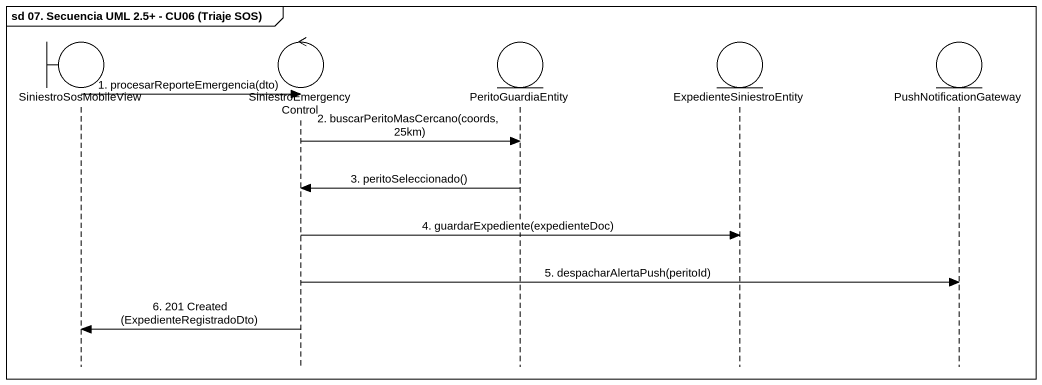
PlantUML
@startuml
mainframe sd 07. Secuencia UML 2.5+ - CU06 (Triaje SOS)
hide footbox
boundary SiniestroSosMobileView
control SiniestroEmergencyControl
entity PeritoGuardiaEntity
entity ExpedienteSiniestroEntity
entity PushNotificationGateway

SiniestroSosMobileView -> SiniestroEmergencyControl : 1. procesarReporteEmergencia(dto)
SiniestroEmergencyControl -> PeritoGuardiaEntity : 2. buscarPeritoMasCercano(coords, 25km)
PeritoGuardiaEntity -> SiniestroEmergencyControl : 3. peritoSeleccionado()
SiniestroEmergencyControl -> ExpedienteSiniestroEntity : 4. guardarExpediente(expedienteDoc)
SiniestroEmergencyControl -> PushNotificationGateway : 5. despacharAlertaPush(peritoId)
SiniestroEmergencyControl -> SiniestroSosMobileView : 6. 201 Created (ExpedienteRegistradoDto)
@enduml
